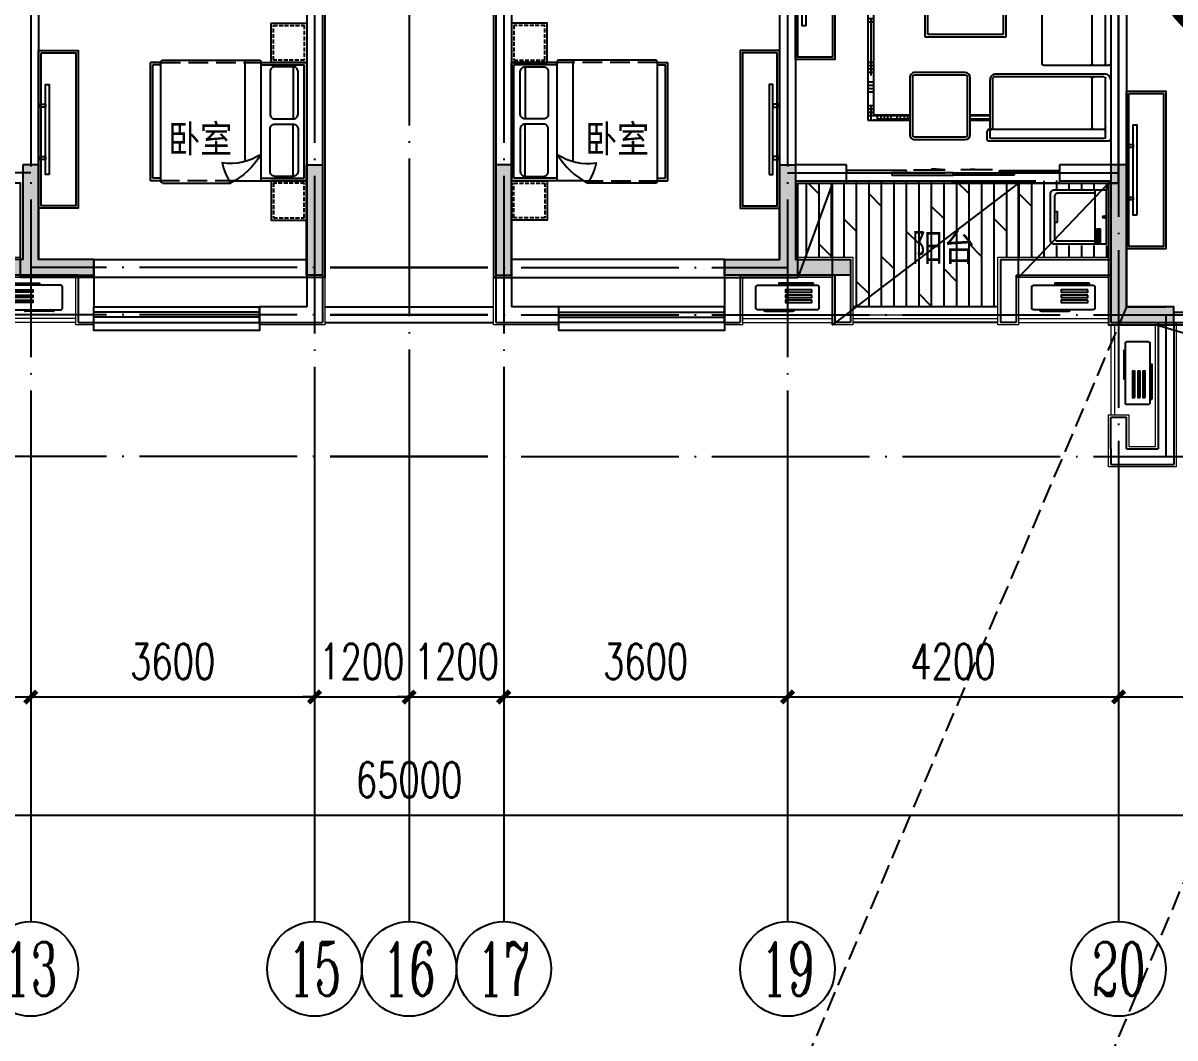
# Model space of a CAD drawing. Extents: x 802298 to 1915382, y -2285475 to -1340051.
# Drawn here: x 1374192 to 1388805, y -2249302 to -2236426 of the extents above; entities that cross this region are included whole.
import ezdxf
from ezdxf.enums import TextEntityAlignment as Align

# ---------------------------------------------------------------- set-up
doc = ezdxf.new("R2010")
doc.units = 0
doc.header["$LTSCALE"] = 1000
doc.header["$MEASUREMENT"] = 0
doc.linetypes.add('DASH', pattern=[0.35, 0.25, -0.1])
doc.linetypes.add('DOTE', pattern=[2.42, 2, -0.2, 0.02, -0.2])
doc.layers.get('0').update_dxf_attribs({"linetype": 'CONTINUOUS'})
doc.layers.get('Defpoints').update_dxf_attribs({"linetype": 'CONTINUOUS'})
for name, color, linetype in [('8', 8, 'CONTINUOUS'), ('AXIS', 3, 'CONTINUOUS'), ('AXIS_TEXT', 7, 'CONTINUOUS'), ('DOTE', 1, 'CONTINUOUS'), ('LM-粗', 255, 'CONTINUOUS'), ('PUB_TEXT', 7, 'CONTINUOUS'), ('WALL', 9, 'CONTINUOUS'), ('WINDOW', 4, 'CONTINUOUS'), ('修改', 6, 'CONTINUOUS'), ('厨卫', 154, 'CONTINUOUS'), ('家具', 33, 'CONTINUOUS'), ('平面填充', 252, 'CONTINUOUS'), ('看线', 5, 'CONTINUOUS'), ('窗檐', 6, 'CONTINUOUS'), ('结构', 7, 'CONTINUOUS')]:
    doc.layers.add(name, color=color, linetype=linetype)
doc.layers.add('保温', color=150, linetype='CONTINUOUS', lineweight=9)
doc.layers.add('栏杆百叶', color=36, linetype='CONTINUOUS', lineweight=9)
doc.layers.add('面积－户', color=2, linetype='CONTINUOUS', plot=False)
doc.styles.add('_TCH_AXIS', font='COMPLEX', dxfattribs={"bigfont": 'GBCBIG'})
doc.styles.add('COMPLEX', font='COMPLEX')
doc.styles.add('DIM_FONT', font='SIMPLEX', dxfattribs={"width": 0.7, "bigfont": 'GBCBIG'})
doc.styles.add('黑体', font='SIMHEI.TTF', dxfattribs={"width": 0.8})
doc.dimstyles.new('DIMN150', dxfattribs={"dimscale": 1.5, "dimtxt": 300, "dimasz": 100, "dimexe": 250, "dimexo": 300, "dimgap": 150, "dimtad": 1, "dimdec": 0, "dimzin": 0, "dimdsep": 46, "dimtxsty": 'DIM_FONT', "dimblk": 'ARCHTICK', "dimcen": 0.09, "dimclrt": 7, "dimazin": 2, "dimtfac": 1, "dimtdec": 0, "dimtix": 1, "dimtmove": 2, "dimatfit": 3, "dimfxl": 0, "dimtolj": 1, "dimtzin": 0, "dimarcsym": 0})

# ---------------------------------------------------------------- blocks, each defined once
blk = doc.blocks.new('asfafasfsafaffd')
at = {"ltscale": 0.5}
blk.add_hatch(color=8, dxfattribs=at).paths.add_polyline_path([(1626996, -1350092), (1625396, -1350092), (1625396, -1349892), (1626996, -1349892)])
at = {"color": 8, "ltscale": 0.5}
blk.add_lwpolyline([(1622096, -1350692), (1621296, -1350692), (1621296, -1350492), (1621896, -1350492), (1621896, -1348692), (1622096, -1348692), (1622096, -1350692)], dxfattribs=at)
for points in [[(1626096, -1348692), (1626096, -1349892), (1625396, -1349892), (1625396, -1350092), (1626996, -1350092), (1626996, -1349892), (1626296, -1349892), (1626296, -1348692)], [(1629696, -1348692), (1629896, -1348692), (1629896, -1350092), (1629696, -1350092), (1629696, -1350092), (1629696, -1350092)]]:
    blk.add_lwpolyline(points, close=True, dxfattribs=at)
for points in [[(1621896, -1348692), (1622096, -1348692), (1621896, -1350692), (1622096, -1350692)], [(1626296, -1348692), (1626296, -1350092), (1626096, -1348692), (1626096, -1350092)], [(1626096, -1348892), (1626096, -1348692), (1626096, -1348892), (1626096, -1348692)], [(1629896, -1348692), (1629896, -1350092), (1629696, -1348692), (1629696, -1350092)], [(1621296, -1350492), (1621296, -1350692), (1621896, -1350492), (1621896, -1350692)]]:
    blk.add_solid(points, dxfattribs=at)
blk = doc.blocks.new('A$C2FB07499')
at = {"layer": '家具', "ltscale": 0.5}
blk.add_lwpolyline([(500, 0), (0, 0), (0, 2000), (500, 2000)], close=True, dxfattribs=at)
at = {"layer": '家具', "color": 251, "ltscale": 40}
for points in [[(470, 30), (30, 30), (30, 1970), (470, 1970)], [(368, 1572), (415, 1572), (415, 428), (368, 428)], [(415, 1381), (480, 1381), (480, 1343), (415, 1343)], [(415, 717), (480, 717), (480, 679), (415, 679)]]:
    blk.add_lwpolyline(points, close=True, dxfattribs=at)
blk = doc.blocks.new('dgfgf')
at = {"layer": '家具'}
blk.add_lwpolyline([(7597, -62676), (7147, -62676), (7147, -63176), (7597, -63176), (7597, -62676), (7517, -62676)], dxfattribs=at)
at = {"layer": '家具', "color": 251, "linetype": 'DASH', "ltscale": 0.2}
blk.add_lwpolyline([(7567, -62706), (7177, -62706), (7177, -63146), (7567, -63146)], close=True, dxfattribs=at)
blk = doc.blocks.new('A$C72813290')
at = {"layer": '家具'}
for p, q in [((579, 2000), (0, 2000)), ((0, 500), (0, 2000)), ((30, 530), (30, 1970)), ((579, 1970), (30, 1970)), ((170, 1945), (170, 1283)), ((579, 500), (579, 2010)), ((1830, 2030), (599, 2030)), ((779, 753), (779, 2030)), ((1850, 500), (1850, 2000)), ((1850, 2000), (1980, 2000)), ((1850, 1970), (1950, 1970)), ((1950, 530), (1950, 1970)), ((1980, 500), (1980, 2000)), ((170, 555), (170, 1217)), ((912, 500), (0, 500)), ((579, 530), (30, 530)), ((1830, 470), (967, 470)), ((1850, 530), (1950, 530)), ((1850, 500), (1980, 500))]:
    blk.add_line(p, q, dxfattribs=at)
at = {"layer": '家具', "linetype": 'DASH'}
for p, q in [((1850, 2000), (579, 2000)), ((912, 500), (1850, 500))]:
    blk.add_line(p, q, dxfattribs=at)
at = {"layer": '家具'}
for points in [[(170, 1945), (405, 1945, -0.414214), (465, 1885), (465, 1343, -0.414214), (405, 1283), (170, 1283, -0.414214), (110, 1343), (110, 1885, -0.414214)], [(170, 555), (405, 555, 0.414214), (465, 615), (465, 1157, 0.414214), (405, 1217), (170, 1217, 0.414214), (110, 1157), (110, 615, 0.414214)]]:
    blk.add_lwpolyline(points, format="xyb", close=True, dxfattribs=at)
blk.add_lwpolyline([(579, 833, 0.180302), (1071, 725, -0.088637), (967, 470, 28871.271551)], format="xyb", dxfattribs=at)
for centre, radius, start, end in [((599, 2010), 20, 90, 180), ((1819, 2001), 30.7, 357.6884, 69.6917), ((1392, 1313), 944, 210.6075, 243.2773), ((1819, 499), 30.7, 290.3566, 2.3152)]:
    blk.add_arc(centre, radius, start, end, dxfattribs=at)
blk.add_blockref('dgfgf', (-7147, 65176), dxfattribs=at)
at = {"layer": '家具', "xscale": -1, "rotation": 180}
blk.add_blockref('dgfgf', (-7147, -62676), dxfattribs=at)
blk = doc.blocks.new('A$C23642D9D')
at = {"layer": '家具'}
blk.add_blockref('A$C72813290', (0, 0), dxfattribs=at)
blk = doc.blocks.new('A$C4EB5717C')
at = {"layer": '家具', "color": 8}
for p, q in [((520, 110), (520, 120)), ((883, 100), (530, 100)), ((893, 120), (893, 110))]:
    blk.add_line(p, q, dxfattribs=at)
for points in [[(269, 459), (709, 459), (709, 444), (269, 444)], [(290, 372), (626, 372), (626, 343), (290, 343)], [(290, 306), (626, 306), (626, 277), (290, 277)], [(290, 240), (626, 240), (626, 211), (290, 211)]]:
    blk.add_lwpolyline(points, close=True, dxfattribs=at)
at = {"layer": '家具'}
blk.add_lwpolyline([(220, 120), (980, 120, 0.414214), (1000, 140), (1000, 410, 0.414214), (980, 430), (220, 430, 0.414214), (200, 410), (200, 140, 0.414214)], format="xyb", close=True, dxfattribs=at)
at = {"layer": '家具', "color": 8}
for centre, start, end in [((530, 110), 180, 270), ((883, 110), 270, 0)]:
    blk.add_arc(centre, 10, start, end, dxfattribs=at)
blk = doc.blocks.new('A$C25AA54E1')
at = {"layer": '家具', "ltscale": 20}
for p, q in [((918, 3081), (3211, 3081)), ((3413, 3081), (4163, 3081)), ((884, 2199), (884, 3017)), ((3234, 2997), (3234, 3061)), ((3234, 2234), (3234, 2996)), ((3347, 3015), (3347, 1617)), ((4198, 3046), (4198, 1539)), ((1712, 2211), (1057, 2211)), ((3212, 2211), (1757, 2211)), ((1012, 2176), (906, 2176)), ((1, 1972), (0, 511)), ((883, 2042), (71, 2042)), ((906, 1914), (906, 2019)), ((871, 614), (872, 1868)), ((1443, 1750), (2878, 1750)), ((1443, 728), (1443, 1750)), ((2878, 1750), (2878, 728)), ((4024, 1551), (3413, 1551)), ((4047, 1574), (4047, 1539)), ((4175, 1516), (4070, 1516)), ((3325, 1234), (3325, 597)), ((4110, 1300), (3391, 1300)), ((4176, 597), (4176, 1234)), ((2878, 728), (1443, 728)), ((882, 440), (70, 440)), ((905, 463), (905, 568)), ((3391, 531), (4110, 531))]:
    blk.add_line(p, q, dxfattribs=at)
at = {"layer": '家具', "color": 8}
for p, q in [((918, 2994), (918, 2234)), ((1011, 3017), (942, 3017)), ((1034, 2994), (1034, 2234)), ((1711, 3017), (1058, 3017)), ((1734, 2996), (1734, 2234)), ((2511, 3017), (1758, 3017)), ((2534, 2996), (2534, 2234)), ((3211, 3017), (2558, 3017)), ((3380, 2996), (3380, 1606)), ((4070, 3017), (3403, 3017)), ((4047, 2994), (4047, 1574)), ((4140, 3017), (4070, 3017)), ((4163, 2994), (4163, 1574)), ((3211, 2846), (1058, 2846)), ((4025, 2846), (3403, 2846)), ((941, 2211), (1012, 2211)), ((603, 2178), (536, 2178)), ((64, 1915), (65, 1985)), ((65, 1869), (64, 1915)), ((88, 2008), (848, 2007)), ((503, 2041), (503, 2042)), ((871, 1984), (871, 1914)), ((64, 569), (65, 1872)), ((87, 1892), (849, 1891)), ((87, 1892), (849, 1891)), ((88, 1892), (848, 1891)), ((236, 592), (236, 1892)), ((293, 592), (293, 1892)), ((1476, 1717), (2845, 1717)), ((1476, 761), (1476, 1717)), ((2845, 1717), (2845, 761)), ((4047, 1584), (3402, 1584)), ((3876, 1551), (3876, 1303)), ((3918, 1551), (3918, 1302)), ((4140, 1551), (4070, 1551)), ((65, 1242), (871, 1241)), ((3360, 1234), (3360, 597)), ((4110, 1265), (3391, 1265)), ((4141, 597), (4141, 1234)), ((2845, 761), (1476, 761)), ((87, 592), (848, 591)), ((64, 499), (64, 569)), ((87, 476), (848, 475)), ((561, 440), (561, 0)), ((603, 440), (603, 128)), ((871, 498), (871, 568)), ((3391, 566), (4110, 566)), ((3930, 507), (3860, 507)), ((3918, 465), (3860, 465)), ((3876, 531), (3876, 0)), ((3918, 531), (3918, 128)), ((3930, 416), (3860, 416)), ((3930, 374), (3860, 374)), ((3918, 297), (3860, 297)), ((606, 292), (536, 292)), ((603, 250), (536, 250)), ((606, 208), (536, 208)), ((606, 158), (536, 158)), ((3930, 255), (3860, 255)), ((3930, 213), (3860, 213)), ((3918, 171), (3860, 171)), ((606, 116), (536, 116)), ((606, 74), (536, 74)), ((1105, 44), (536, 44)), ((606, 86), (603, 86)), ((686, 70), (686, 0)), ((728, 70), (728, 0)), ((770, 70), (770, 0)), ((812, 70), (812, 0)), ((938, 70), (938, 0)), ((979, 70), (979, 0)), ((1021, 70), (1021, 0)), ((1063, 70), (1063, 0)), ((1189, 70), (1189, 0)), ((1231, 70), (1231, 0)), ((1273, 70), (1273, 0)), ((1314, 70), (1314, 0)), ((1440, 70), (1440, 0)), ((2310, 44), (1440, 44)), ((1482, 70), (1482, 0)), ((1574, 70), (1574, 0)), ((1616, 70), (1616, 0)), ((1741, 70), (1741, 0)), ((1993, 70), (1993, 0)), ((2035, 70), (2035, 0)), ((2076, 70), (2076, 0)), ((2118, 70), (2118, 0)), ((2394, 70), (2394, 0)), ((2436, 70), (2436, 0)), ((2478, 70), (2478, 0)), ((2520, 70), (2520, 0)), ((2645, 70), (2645, 0)), ((3365, 44), (2645, 44)), ((2687, 70), (2687, 0)), ((3198, 70), (3198, 0)), ((3240, 70), (3240, 0)), ((3281, 70), (3281, 0)), ((3323, 70), (3323, 0)), ((3449, 70), (3449, 0)), ((3491, 70), (3491, 0)), ((3533, 70), (3533, 0)), ((3575, 70), (3575, 0)), ((3750, 70), (3750, 0)), ((3930, 44), (3750, 44)), ((3792, 70), (3792, 0)), ((3834, 70), (3834, 0)), ((3930, 122), (3860, 122)), ((3930, 86), (3918, 86))]:
    blk.add_line(p, q, dxfattribs=at)
at = {"layer": '家具'}
for p, q in [((781, 2780), (884, 2780)), ((781, 2709), (884, 2709)), ((536, 2283), (536, 2042)), ((606, 2283), (606, 2042)), ((3860, 1302), (3860, 1551)), ((3930, 1300), (3930, 1551)), ((536, 440), (536, 0)), ((606, 440), (606, 70)), ((3860, 70), (3860, 531)), ((3930, 0), (3930, 531)), ((606, 70), (3860, 70)), ((536, 0), (3930, 0))]:
    blk.add_line(p, q, dxfattribs=at)
at = {"layer": '家具', "ltscale": 20}
blk.add_lwpolyline([(781, 2895), (781, 2199), (85, 2199), (85, 2895)], close=True, dxfattribs=at)
at = {"layer": '家具', "color": 8}
blk.add_lwpolyline([(698, 2812), (698, 2282), (169, 2282), (169, 2812)], close=True, dxfattribs=at)
at = {"layer": '家具', "ltscale": 20, "extrusion": (0, 0, -1)}
for centre, major_axis, ratio, start_param, end_param in [((953, 3021), (-49.4, 49.4), 1, 5.45018, 6.544088), ((3211, 3058), (16.4, 16.4), 1, -0.785398, 0.696689), ((4163, 3046), (24.6, 24.6), 1, -0.785398, 0.785398), ((906, 2199), (16.2, 16.2), 1, 2.356194, 3.926991), ((1012, 2234), (-16.2, 16.2), 1, 2.356194, 3.926991), ((1012, 2193), (12.7, 12.7), 0.942987, -0.815786, 2.325807), ((1057, 2234), (-16.2, 16.2), 1, 3.926991, 5.497787), ((1712, 2234), (-16.2, 16.2), 1, 2.356194, 3.926991), ((1757, 2234), (16.2, 16.2), 1, 2.356194, 3.926991), ((2512, 2234), (-16.2, 16.2), 1, 2.356194, 3.926991), ((2557, 2234), (16.2, 16.2), 1, 2.356194, 3.926991), ((3212, 2234), (-16.2, 16.2), 1, 2.356194, 3.926991), ((4024, 1574), (16.2, 16.2), 1, 0.785398, 2.356194), ((4175, 1539), (-16.2, 16.2), 1, 2.356194, 3.926991)]:
    blk.add_ellipse(centre, major_axis=major_axis, ratio=ratio, start_param=start_param, end_param=end_param, dxfattribs=at)
at = {"layer": '家具', "ltscale": 20}
for centre, major_axis, ratio, start_param, end_param in [((3413, 3015), (-46.6, 46.6), 1, -0.785398, 0.785398), ((71, 1972), (49.7, 49.7), 1, 0.785398, 2.356194), ((848, 1914), (-16.2, 16.2), 1, 2.355029, 3.925825), ((889, 1914), (12.4, 12.4), 0.984307, 2.347446, 5.489038), ((883, 2019), (-16.2, 16.2), 1, 3.925825, 5.496622), ((849, 1868), (16.2, 16.2), 1, 5.496622, 7.067418), ((849, 1868), (16.2, 16.2), 1, 5.496622, 7.067418), ((3413, 1617), (46.6, 46.6), 1, 2.356194, 3.926991), ((4070, 1539), (16.2, 16.2), 1, 2.356194, 3.926991), ((3391, 1234), (-46.6, 46.6), 1, -0.785398, 0.785398), ((4110, 1234), (46.6, 46.6), 1, 5.497787, 7.068583), ((848, 614), (-16.2, 16.2), 1, 2.355029, 3.925825), ((848, 568), (-16.2, 16.2), 1, 3.925825, 5.496622), ((888, 568), (12.4, 12.4), 0.984309, -0.794147, 2.347446), ((3391, 597), (46.6, 46.6), 1, 2.356194, 3.926991), ((4110, 597), (-46.6, 46.6), 1, 2.356194, 3.926991), ((70, 511), (49.7, 49.7), 1, 2.356194, 3.926991), ((882, 463), (-16.2, 16.2), 1, 2.355029, 3.925825)]:
    blk.add_ellipse(centre, major_axis=major_axis, ratio=ratio, start_param=start_param, end_param=end_param, dxfattribs=at)
at = {"layer": '家具', "color": 8, "extrusion": (0, 0, -1)}
for centre, major_axis, start_param, end_param in [((942, 2994), (16.4, 16.4), 3.926991, 5.497787), ((1011, 2994), (16.4, 16.4), -0.785398, 0.785398), ((1058, 2994), (16.4, 16.4), 3.926991, 5.497787), ((1711, 2994), (-16.4, 16.4), 0.785398, 2.267485), ((1758, 2994), (16.4, 16.4), 4.0157, 5.497787), ((2511, 2994), (-16.4, 16.4), 0.785398, 2.267485), ((2558, 2994), (16.4, 16.4), 4.0157, 5.497787), ((3211, 2994), (-16.4, 16.4), 0.785398, 2.267485), ((3403, 2994), (16.4, 16.4), 4.0157, 5.497787), ((4023, 2994), (16.4, 16.4), -0.785398, 0.785398), ((4070, 2994), (-16.4, 16.4), 5.497787, 7.068583), ((4140, 2994), (16.4, 16.4), -0.785398, 0.785398), ((1058, 2869), (-16.4, 16.4), 3.926991, 5.409078), ((3211, 2822), (16.4, 16.4), -0.785398, 0.696689), ((3403, 2869), (-16.4, 16.4), 3.926991, 5.409078), ((4025, 2822), (-16.4, 16.4), 0.785398, 2.267485), ((941, 2234), (16.2, 16.2), 2.356194, 3.926991), ((4070, 1574), (16.2, 16.2), 2.356194, 3.926991), ((4140, 1574), (-16.2, 16.2), 2.356194, 3.926991)]:
    blk.add_ellipse(centre, major_axis=major_axis, ratio=1, start_param=start_param, end_param=end_param, dxfattribs=at)
at = {"layer": '家具', "color": 8}
for centre, major_axis, start_param, end_param in [((1058, 2822), (16.4, 16.4), 0.785398, 2.267485), ((3211, 2869), (16.4, 16.4), 3.926991, 5.409078), ((3403, 2822), (16.4, 16.4), 0.785398, 2.267485), ((4025, 2869), (16.4, 16.4), 3.926991, 5.409078), ((88, 1915), (16.4, 16.4), 2.355029, 3.925825), ((88, 1985), (-16.4, 16.4), -0.786564, 0.784233), ((89, 1915), (-16.4, 16.4), 0.784233, 2.266319), ((89, 1915), (-16.4, 16.4), 0.784233, 2.266319), ((848, 1985), (16.2, 16.2), 5.496622, 7.067418), ((88, 1869), (-16.4, 16.4), -0.786564, 0.784233), ((89, 1869), (-16.4, 16.4), -0.697854, 0.784233), ((89, 1869), (16.4, 16.4), 0.872942, 2.355029), ((3402, 1606), (15.5, 15.5), 2.356194, 3.926991), ((3391, 1234), (-22, 22), -0.785398, 0.785398), ((4110, 1234), (22, 22), 5.497787, 7.068583), ((87, 615), (16.4, 16.4), 2.355029, 3.925825), ((87, 569), (-16.4, 16.4), -0.786564, 0.784233), ((3391, 597), (22, 22), 2.356194, 3.926991), ((4110, 597), (-22, 22), 2.356194, 3.926991), ((87, 499), (-16.4, 16.4), 0.784233, 2.355029), ((848, 498), (-16.2, 16.2), 2.355029, 3.925825)]:
    blk.add_ellipse(centre, major_axis=major_axis, ratio=1, start_param=start_param, end_param=end_param, dxfattribs=at)
blk = doc.blocks.new('_ArchTick')
at = {"color": 0, "linetype": 'ByBlock', "const_width": 0.4}
blk.add_lwpolyline([(-0.5, -0.5), (0.5, 0.5)], dxfattribs=at)
blk = doc.blocks.new('*D573')
at = {"layer": 'AXIS', "color": 0, "lineweight": -2}
for p, q in [((1388090, -2243176), (1388090, -2245351)), ((1391890, -2243176), (1391890, -2245351)), ((1388090, -2244976), (1391890, -2244976))]:
    blk.add_line(p, q, dxfattribs=at)
at = {"layer": 'Defpoints', "color": 0}
for p in [(1388090, -2242726), (1391890, -2242726), (1391890, -2244976)]:
    blk.add_point(p, dxfattribs=at)
at = {"layer": 'AXIS', "color": 0, "lineweight": -2, "xscale": 150, "yscale": 150, "zscale": 150, "rotation": 180}
blk.add_blockref('_ArchTick', (1388090, -2244976), dxfattribs=at)
at = {"layer": 'AXIS', "color": 0, "lineweight": -2, "xscale": 150, "yscale": 150, "zscale": 150}
blk.add_blockref('_ArchTick', (1391890, -2244976), dxfattribs=at)
at = {"layer": 'AXIS', "color": 7, "insert": (1389990, -2244526), "char_height": 450, "attachment_point": 5, "style": 'DIM_FONT'}
blk.add_mtext('\\A1;3800', dxfattribs=at)
blk = doc.blocks.new('*D574')
at = {"layer": 'AXIS', "color": 0, "lineweight": -2}
for p, q in [((1383890, -2243176), (1383890, -2245351)), ((1388090, -2243176), (1388090, -2245351)), ((1383890, -2244976), (1388090, -2244976))]:
    blk.add_line(p, q, dxfattribs=at)
at = {"layer": 'Defpoints', "color": 0}
for p in [(1383890, -2242726), (1388090, -2242726), (1388090, -2244976)]:
    blk.add_point(p, dxfattribs=at)
at = {"layer": 'AXIS', "color": 0, "lineweight": -2, "xscale": 150, "yscale": 150, "zscale": 150, "rotation": 180}
blk.add_blockref('_ArchTick', (1383890, -2244976), dxfattribs=at)
at = {"layer": 'AXIS', "color": 0, "lineweight": -2, "xscale": 150, "yscale": 150, "zscale": 150}
blk.add_blockref('_ArchTick', (1388090, -2244976), dxfattribs=at)
at = {"layer": 'AXIS', "color": 7, "insert": (1385990, -2244526), "char_height": 450, "attachment_point": 5, "style": 'DIM_FONT'}
blk.add_mtext('\\A1;4200', dxfattribs=at)
blk = doc.blocks.new('*D575')
at = {"layer": 'AXIS', "color": 0, "lineweight": -2}
for p, q in [((1380290, -2243176), (1380290, -2245351)), ((1383890, -2243176), (1383890, -2245351)), ((1380290, -2244976), (1383890, -2244976))]:
    blk.add_line(p, q, dxfattribs=at)
at = {"layer": 'Defpoints', "color": 0}
for p in [(1380290, -2242726), (1383890, -2242726), (1383890, -2244976)]:
    blk.add_point(p, dxfattribs=at)
at = {"layer": 'AXIS', "color": 0, "lineweight": -2, "xscale": 150, "yscale": 150, "zscale": 150, "rotation": 180}
blk.add_blockref('_ArchTick', (1380290, -2244976), dxfattribs=at)
at = {"layer": 'AXIS', "color": 0, "lineweight": -2, "xscale": 150, "yscale": 150, "zscale": 150}
blk.add_blockref('_ArchTick', (1383890, -2244976), dxfattribs=at)
at = {"layer": 'AXIS', "color": 7, "insert": (1382090, -2244526), "char_height": 450, "attachment_point": 5, "style": 'DIM_FONT'}
blk.add_mtext('\\A1;3600', dxfattribs=at)
blk = doc.blocks.new('*D576')
at = {"layer": 'AXIS', "color": 0, "lineweight": -2}
for p, q in [((1379090, -2243176), (1379090, -2245351)), ((1380290, -2243176), (1380290, -2245351)), ((1379090, -2244976), (1378940, -2244976)), ((1379090, -2244976), (1380290, -2244976)), ((1380290, -2244976), (1380440, -2244976))]:
    blk.add_line(p, q, dxfattribs=at)
at = {"layer": 'Defpoints', "color": 0}
for p in [(1379090, -2242726), (1380290, -2242726), (1380290, -2244976)]:
    blk.add_point(p, dxfattribs=at)
at = {"layer": 'AXIS', "color": 0, "lineweight": -2, "xscale": 150, "yscale": 150, "zscale": 150}
blk.add_blockref('_ArchTick', (1379090, -2244976), dxfattribs=at)
at = {"layer": 'AXIS', "color": 0, "lineweight": -2, "xscale": 150, "yscale": 150, "zscale": 150, "rotation": 180}
blk.add_blockref('_ArchTick', (1380290, -2244976), dxfattribs=at)
at = {"layer": 'AXIS', "color": 7, "insert": (1379690, -2244526), "char_height": 450, "attachment_point": 5, "style": 'DIM_FONT'}
blk.add_mtext('\\A1;1200', dxfattribs=at)
blk = doc.blocks.new('*D597')
at = {"layer": 'AXIS', "color": 0, "lineweight": -2}
for p, q in [((1346590, -2243176), (1346590, -2246851)), ((1411590, -2243176), (1411590, -2246851)), ((1346590, -2246476), (1411590, -2246476))]:
    blk.add_line(p, q, dxfattribs=at)
at = {"layer": 'Defpoints', "color": 0}
for p in [(1346590, -2242726), (1411590, -2242726), (1411590, -2246476)]:
    blk.add_point(p, dxfattribs=at)
at = {"layer": 'AXIS', "color": 0, "lineweight": -2, "xscale": 150, "yscale": 150, "zscale": 150, "rotation": 180}
blk.add_blockref('_ArchTick', (1346590, -2246476), dxfattribs=at)
at = {"layer": 'AXIS', "color": 0, "lineweight": -2, "xscale": 150, "yscale": 150, "zscale": 150}
blk.add_blockref('_ArchTick', (1411590, -2246476), dxfattribs=at)
at = {"layer": 'AXIS', "color": 7, "insert": (1379090, -2246026), "char_height": 450, "attachment_point": 5, "style": 'DIM_FONT'}
blk.add_mtext('\\A1;65000', dxfattribs=at)
blk = doc.blocks.new('*D606')
at = {"layer": 'AXIS', "color": 0, "lineweight": -2}
for p, q in [((1370090, -2243176), (1370090, -2245351)), ((1374290, -2243176), (1374290, -2245351)), ((1370090, -2244976), (1374290, -2244976))]:
    blk.add_line(p, q, dxfattribs=at)
at = {"layer": 'Defpoints', "color": 0}
for p in [(1370090, -2242726), (1374290, -2242726), (1374290, -2244976)]:
    blk.add_point(p, dxfattribs=at)
at = {"layer": 'AXIS', "color": 0, "lineweight": -2, "xscale": 150, "yscale": 150, "zscale": 150, "rotation": 180}
blk.add_blockref('_ArchTick', (1370090, -2244976), dxfattribs=at)
at = {"layer": 'AXIS', "color": 0, "lineweight": -2, "xscale": 150, "yscale": 150, "zscale": 150}
blk.add_blockref('_ArchTick', (1374290, -2244976), dxfattribs=at)
at = {"layer": 'AXIS', "color": 7, "insert": (1372190, -2244526), "char_height": 450, "attachment_point": 5, "style": 'DIM_FONT'}
blk.add_mtext('\\A1;4200', dxfattribs=at)
blk = doc.blocks.new('*D607')
at = {"layer": 'AXIS', "color": 0, "lineweight": -2}
for p, q in [((1374290, -2243176), (1374290, -2245351)), ((1377890, -2243176), (1377890, -2245351)), ((1374290, -2244976), (1377890, -2244976))]:
    blk.add_line(p, q, dxfattribs=at)
at = {"layer": 'Defpoints', "color": 0}
for p in [(1374290, -2242726), (1377890, -2242726), (1377890, -2244976)]:
    blk.add_point(p, dxfattribs=at)
at = {"layer": 'AXIS', "color": 0, "lineweight": -2, "xscale": 150, "yscale": 150, "zscale": 150, "rotation": 180}
blk.add_blockref('_ArchTick', (1374290, -2244976), dxfattribs=at)
at = {"layer": 'AXIS', "color": 0, "lineweight": -2, "xscale": 150, "yscale": 150, "zscale": 150}
blk.add_blockref('_ArchTick', (1377890, -2244976), dxfattribs=at)
at = {"layer": 'AXIS', "color": 7, "insert": (1376090, -2244526), "char_height": 450, "attachment_point": 5, "style": 'DIM_FONT'}
blk.add_mtext('\\A1;3600', dxfattribs=at)
blk = doc.blocks.new('*D608')
at = {"layer": 'AXIS', "color": 0, "lineweight": -2}
for p, q in [((1377890, -2243176), (1377890, -2245351)), ((1379090, -2243176), (1379090, -2245351)), ((1377890, -2244976), (1377740, -2244976)), ((1377890, -2244976), (1379090, -2244976)), ((1379090, -2244976), (1379240, -2244976))]:
    blk.add_line(p, q, dxfattribs=at)
at = {"layer": 'Defpoints', "color": 0}
for p in [(1377890, -2242726), (1379090, -2242726), (1379090, -2244976)]:
    blk.add_point(p, dxfattribs=at)
at = {"layer": 'AXIS', "color": 0, "lineweight": -2, "xscale": 150, "yscale": 150, "zscale": 150}
blk.add_blockref('_ArchTick', (1377890, -2244976), dxfattribs=at)
at = {"layer": 'AXIS', "color": 0, "lineweight": -2, "xscale": 150, "yscale": 150, "zscale": 150, "rotation": 180}
blk.add_blockref('_ArchTick', (1379090, -2244976), dxfattribs=at)
at = {"layer": 'AXIS', "color": 7, "insert": (1378490, -2244526), "char_height": 450, "attachment_point": 5, "style": 'DIM_FONT'}
blk.add_mtext('\\A1;1200', dxfattribs=at)
blk = doc.blocks.new('$plan$00001623')
blk.add_line((-341, -145), (342, -145))
blk.add_lwpolyline([(295, -706), (-295, -706, -0.414214), (-345, -656), (-345, 0), (345, 0), (345, -656, -0.414214)], format="xyb", close=True)
blk.add_lwpolyline([(307, -145), (307, -611, -0.414214), (267, -651), (-267, -651, -0.414214), (-307, -611), (-307, -145)], format="xyb")
for points in [[(323, -72), (152, -72), (152, -120), (323, -120)], [(163, -86), (177, -86), (177, -99), (163, -99)], [(189, -86), (202, -86), (202, -99), (189, -99)], [(213, -86), (227, -86), (227, -99), (213, -99)], [(239, -86), (253, -86), (253, -99), (239, -99)], [(281, -110), (309, -110), (309, -80), (281, -80)]]:
    blk.add_lwpolyline(points, close=True)
blk.add_lwpolyline([(-71, -651), (-71, -623), (0, -623), (71, -623), (71, -651)])
blk.add_circle((0, -25), 16)
blk = doc.blocks.new('$TCHSYS$WIN2D')
for p, q in [((-0.5, 0.5), (0.5, 0.5)), ((-0.5, 0.5), (-0.5, -0.5)), ((0.5, 0.5), (0.5, -0.5)), ((0.5, 0.1667), (-0.5, 0.1667)), ((0.5, -0.1667), (-0.5, -0.1667)), ((-0.5, -0.5), (0.5, -0.5))]:
    blk.add_line(p, q)
blk = doc.blocks.new('$DorLib2D$00000138')
at = {"color": 0, "linetype": 'Continuous'}
for p, q in [((-0.2875, 0), (-0.2875, 0.1538)), ((-0.2875, 0.1538), (0, 0.1538)), ((0, 0.1538), (0, 0)), ((0.2875, 0.1538), (0, 0.1538)), ((0.2875, 0), (0.2875, 0.1538)), ((-0.5, -0.1399), (-0.5, 0)), ((-0.5, 0), (-0.2187, 0)), ((0, 0), (-0.2875, 0)), ((-0.2187, 0), (-0.2187, -0.1399)), ((0, 0), (0.2875, 0)), ((0.2187, 0), (0.2187, -0.1399)), ((0.5, 0), (0.2187, 0)), ((0.5, 0), (0.5, -0.1946)), ((0.5, -0.1399), (0.5, 0)), ((-0.2187, -0.1399), (-0.5, -0.1399)), ((0.2187, -0.1399), (0.5, -0.1399)), ((-0.1857, -0.186), (-0.037, -0.186)), ((-0.037, -0.186), (-0.1019, -0.2583)), ((-0.1019, -0.2583), (-0.1019, -0.186)), ((0.1857, -0.186), (0.037, -0.186)), ((0.037, -0.186), (0.1019, -0.2583)), ((0.1019, -0.2583), (0.1019, -0.186))]:
    blk.add_line(p, q, dxfattribs=at)
blk = doc.blocks.new('_AXISO')
blk.add_circle((0, 0), 0.5)
at = {"layer": 'AXIS_TEXT', "style": 'COMPLEX', "width": 1.041667}
blk.add_attdef('A', text='', height=0.56, dxfattribs=at).set_placement((-0.25, -0.28), (0.25, -0.28), align=Align.FIT)

msp = doc.modelspace()

# ---------------------------------------------------------------- hatches: boundary and pattern name
at = {"layer": '平面填充'}
h = msp.add_hatch(dxfattribs=at)
h.set_pattern_fill('DOLMIT', color=256, scale=200, angle=90, style=0)
h.set_pattern_definition([(90, (-447984.32, -792396.2), (-158.748412, 1e-14), []), (135, (-447984.3, -792396.2), (-317.49661, -317.49661), [224.50425, -449.008])])
h.paths.add_polyline_path([(1387812.7, -2239039.8), (1387860.8, -2239039.8), (1387860.8, -2239211.1), (1387812.7, -2239211.1)], flags=0)
h.paths.add_polyline_path([(1387833.9, -2239050.8), (1387846.7, -2239050.8), (1387846.7, -2239064.4), (1387833.9, -2239064.4)], flags=0)
h.paths.add_polyline_path([(1387833.9, -2239076.3), (1387846.7, -2239076.3), (1387846.7, -2239089.9), (1387833.9, -2239089.9)], flags=0)
h.paths.add_polyline_path([(1387822.6, -2239168.6), (1387852.4, -2239168.6), (1387852.4, -2239197), (1387822.6, -2239197)], flags=0)
h.paths.add_polyline_path([(1387833.9, -2239100.8), (1387846.7, -2239100.8), (1387846.7, -2239114.5), (1387833.9, -2239114.5)], flags=0)
h.paths.add_polyline_path([(1387833.9, -2239127.2), (1387846.7, -2239127.2), (1387846.7, -2239140.9), (1387833.9, -2239140.9)], flags=0)
h.paths.add_polyline_path([(1387923, -2238887.8, -1), (1387890.9, -2238887.8, -1)], flags=0)
h.paths.add_polyline_path([(1385423.1, -2239586), (1386313.1, -2239586), (1386313.1, -2238998.7), (1385423.1, -2238998.7)], flags=24)
h.paths.add_polyline_path([(1387960.5, -2239247.5), (1387181.1, -2239247.5), (1387181.1, -2238542.8), (1387932.4, -2238542.8), (1387960.5, -2238530.9), (1387960.5, -2238456.4), (1387340.5, -2238456.4), (1387340.5, -2238426.4), (1384640.5, -2238426.4), (1384640.5, -2238456.4), (1384020.5, -2238456.4), (1384020.5, -2239396.4), (1384720.5, -2239396.4), (1384720.5, -2240026.4), (1386560.5, -2240026.4), (1386560.5, -2239396.4), (1387960.5, -2239396.4)])

# ---------------------------------------------------------------- linework, layer by layer
at = {"layer": '8', "linetype": 'DASH'}
for p, q in [((1388190.5, -2240026.4), (1380764.8, -2257479.9)), ((1391990.5, -2240026.4), (1384871.8, -2256923.5))]:
    msp.add_line(p, q, dxfattribs=at)
at = {"layer": 'AXIS'}
for p, q in [((1374290.5, -2241826.4), (1374290.5, -2247826.4)), ((1377890.5, -2241826.4), (1377890.5, -2247826.4)), ((1379090.5, -2241826.4), (1379090.5, -2247826.4)), ((1380290.5, -2241826.4), (1380290.5, -2247826.4)), ((1383890.5, -2241826.4), (1383890.5, -2247826.4)), ((1388090.5, -2241826.4), (1388090.5, -2247826.4))]:
    msp.add_line(p, q, dxfattribs=at)
at = {"layer": 'DOTE', "linetype": 'DOTE'}
for p, q in [((1379090.5, -2223626.4), (1379090.5, -2242726.4)), ((1379090.5, -2223626.4), (1379090.5, -2242726.4)), ((1388090.5, -2229626.4), (1388090.5, -2242726.4)), ((1377890.5, -2233526.4), (1377890.5, -2242726.4)), ((1380290.5, -2233526.4), (1380290.5, -2242726.4)), ((1374290.5, -2233826.4), (1374290.5, -2242726.4)), ((1383890.5, -2233826.4), (1383890.5, -2242726.4)), ((1374290.5, -2238326.4), (1370090.5, -2238326.4)), ((1383890.5, -2238326.4), (1388090.5, -2238326.4)), ((1380090.5, -2239526.4), (1374290.5, -2239526.4)), ((1378090.5, -2239526.4), (1383890.5, -2239526.4)), ((1380090.5, -2240126.4), (1370090.5, -2240126.4)), ((1378090.5, -2240126.4), (1388090.5, -2240126.4)), ((1388090.5, -2240126.4), (1398790.5, -2240126.4)), ((1388690.5, -2240126.4), (1388690.5, -2241926.4)), ((1380090.5, -2241926.4), (1345590.5, -2241926.4)), ((1378090.5, -2241926.4), (1412590.5, -2241926.4))]:
    msp.add_line(p, q, dxfattribs=at)
at = {"layer": 'LM-粗', "ltscale": 0.5}
msp.add_line((1387340.5, -2238456.4), (1385971.1, -2238456.4), dxfattribs=at)
at = {"layer": 'WALL'}
for p, q in [((1388190.5, -2233026.4), (1388190.5, -2238326.4)), ((1387990.5, -2233126.4), (1387990.5, -2238226.4)), ((1383990.5, -2233526.4), (1383990.5, -2238226.4)), ((1374390.5, -2233626.4), (1374390.5, -2238326.4)), ((1383790.5, -2233626.4), (1383790.5, -2238326.4)), ((1377990.5, -2235326.4), (1377990.5, -2240226.4)), ((1380190.5, -2235326.4), (1380190.5, -2240226.4)), ((1377790.5, -2235426.4), (1377790.5, -2240026.4)), ((1380390.5, -2235426.4), (1380390.5, -2240026.4)), ((1384640.5, -2238226.4), (1383990.5, -2238226.4)), ((1384640.5, -2238426.4), (1384640.5, -2238226.4)), ((1387990.5, -2238226.4), (1387340.5, -2238226.4)), ((1387340.5, -2238226.4), (1387340.5, -2238426.4)), ((1374390.5, -2238326.4), (1374390.5, -2239426.4)), ((1383790.5, -2238326.4), (1383790.5, -2239426.4)), ((1383990.5, -2238426.4), (1384640.5, -2238426.4)), ((1383990.5, -2238426.4), (1383990.5, -2239426.4)), ((1387340.5, -2238426.4), (1387990.5, -2238426.4)), ((1387990.5, -2238426.4), (1387990.5, -2239426.4)), ((1388190.5, -2238326.4), (1388190.5, -2239526.4)), ((1375090.5, -2239426.4), (1374390.5, -2239426.4)), ((1375090.5, -2239426.4), (1375090.5, -2240026.4)), ((1383090.5, -2239426.4), (1383090.5, -2240026.4)), ((1383090.5, -2239426.4), (1383790.5, -2239426.4)), ((1383990.5, -2239426.4), (1384690.5, -2239426.4)), ((1384690.5, -2239426.4), (1384690.5, -2240226.4)), ((1386590.5, -2239426.4), (1386590.5, -2240226.4)), ((1386590.5, -2239426.4), (1387990.5, -2239426.4)), ((1388190.5, -2239526.4), (1388190.5, -2240026.4)), ((1374290.5, -2239626.4), (1373690.5, -2239626.4)), ((1374890.5, -2239626.4), (1374290.5, -2239626.4)), ((1374890.5, -2239626.4), (1374890.5, -2240226.4)), ((1383290.5, -2239626.4), (1383290.5, -2240226.4)), ((1383290.5, -2239626.4), (1383890.5, -2239626.4)), ((1383890.5, -2239626.4), (1384490.5, -2239626.4)), ((1384490.5, -2239626.4), (1384490.5, -2240226.4)), ((1386790.5, -2239626.4), (1386790.5, -2240226.4)), ((1386790.5, -2239626.4), (1387990.5, -2239626.4)), ((1387990.5, -2239626.4), (1387990.5, -2240226.4)), ((1375090.5, -2240226.4), (1375090.5, -2240026.4)), ((1377790.5, -2240026.4), (1377190.5, -2240026.4)), ((1377190.5, -2240026.4), (1377190.5, -2240226.4)), ((1380990.5, -2240026.4), (1380390.5, -2240026.4)), ((1380990.5, -2240226.4), (1380990.5, -2240026.4)), ((1383090.5, -2240026.4), (1383090.5, -2240226.4)), ((1388190.5, -2240026.4), (1388690.5, -2240026.4)), ((1388790.5, -2240026.4), (1388690.5, -2240026.4)), ((1388790.5, -2240226.4), (1388790.5, -2240026.4)), ((1374890.5, -2240226.4), (1375090.5, -2240226.4)), ((1377190.5, -2240226.4), (1377990.5, -2240226.4)), ((1380190.5, -2240226.4), (1380990.5, -2240226.4)), ((1383090.5, -2240226.4), (1383290.5, -2240226.4)), ((1384690.5, -2240226.4), (1384490.5, -2240226.4)), ((1386790.5, -2240226.4), (1386590.5, -2240226.4)), ((1387990.5, -2240226.4), (1388590.5, -2240226.4)), ((1388590.5, -2240226.4), (1388590.5, -2241826.4)), ((1388790.5, -2240226.4), (1388790.5, -2242026.4)), ((1387990.5, -2241826.4), (1387990.5, -2241426.4)), ((1387990.5, -2241426.4), (1388190.5, -2241426.4)), ((1388190.5, -2241826.4), (1388190.5, -2241426.4)), ((1387990.5, -2241826.4), (1387990.5, -2241826.4)), ((1387990.5, -2241826.4), (1387990.5, -2242026.4)), ((1388190.5, -2241826.4), (1388590.5, -2241826.4)), ((1387990.5, -2242026.4), (1388090.5, -2242026.4)), ((1388090.5, -2242026.4), (1388790.5, -2242026.4))]:
    msp.add_line(p, q, dxfattribs=at)
at = {"layer": 'WINDOW', "color": 4}
for p, q in [((1384640.5, -2238426.4), (1387040.5, -2238426.4)), ((1388790.5, -2240226.4), (1391190.5, -2240226.4))]:
    msp.add_line(p, q, dxfattribs=at)
at = {"layer": '保温', "ltscale": 0.5}
for points in [[(1378040.5, -2233626.4), (1378040.5, -2233656.4), (1378020.5, -2233656.4), (1378020.5, -2240256.4), (1377190.5, -2240256.4), (1377190.5, -2240226.4)], [(1380990.5, -2240226.4), (1380990.5, -2240256.4), (1380160.5, -2240256.4), (1380160.5, -2233656.4), (1380140.5, -2233656.4), (1380140.5, -2233626.4)], [(1375090.5, -2240226.4), (1375090.5, -2240256.4), (1374860.5, -2240256.4), (1374860.5, -2239656.4), (1373720.5, -2239656.4), (1373720.5, -2240256.4), (1373460.5, -2240256.4), (1373460.5, -2239396.4), (1374160.5, -2239396.4), (1374160.5, -2238456.4), (1373540.5, -2238456.4), (1373540.5, -2238426.4)], [(1384640.5, -2238426.4), (1384640.5, -2238456.4), (1384020.5, -2238456.4), (1384020.5, -2239396.4), (1384720.5, -2239396.4), (1384720.5, -2240256.4), (1384460.5, -2240256.4), (1384460.5, -2239656.4), (1383320.5, -2239656.4), (1383320.5, -2240256.4), (1383090.5, -2240256.4), (1383090.5, -2240226.4)], [(1388790.5, -2240226.4), (1388820.5, -2240226.4), (1388820.5, -2242056.4), (1387960.5, -2242056.4), (1387960.5, -2241396.4), (1388220.5, -2241396.4), (1388220.5, -2241796.4), (1388560.5, -2241796.4), (1388560.5, -2240256.4), (1387960.5, -2240256.4), (1387960.5, -2239656.4), (1386820.5, -2239656.4), (1386820.5, -2240256.4), (1386560.5, -2240256.4), (1386560.5, -2239396.4), (1387960.5, -2239396.4), (1387960.5, -2238456.4), (1387340.5, -2238456.4), (1387340.5, -2238426.4)]]:
    msp.add_lwpolyline(points, dxfattribs=at)
at = {"layer": '修改', "const_width": 200}
msp.add_lwpolyline([(1393055.8, -2232027.8, -0.5205671), (1393055.8, -2234027.8, -0.5205671), (1393055.8, -2236027.8, -0.5205671), (1391055.8, -2236027.8, -0.5205671), (1389119.7, -2236529.2, -0.5205671), (1389119.7, -2234529.2, -0.5205671), (1389119.7, -2232529.2, -0.5205671), (1391119.7, -2232529.2, -0.5205671)], format="xyb", close=True, dxfattribs=at)
at = {"layer": '栏杆百叶'}
for p, q in [((1374860.5, -2240176.4), (1373720.5, -2240176.4)), ((1383320.5, -2240176.4), (1384460.5, -2240176.4)), ((1384720.5, -2240126.4), (1386560.5, -2240126.4)), ((1384720.5, -2240176.4), (1386560.5, -2240176.4)), ((1386820.5, -2240176.4), (1387960.5, -2240176.4)), ((1374860.5, -2240226.4), (1373720.5, -2240226.4)), ((1383320.5, -2240226.4), (1384460.5, -2240226.4)), ((1386820.5, -2240226.4), (1387960.5, -2240226.4)), ((1387990.5, -2240256.4), (1387990.5, -2241396.4)), ((1388040.5, -2240256.4), (1388040.5, -2241396.4))]:
    msp.add_line(p, q, dxfattribs=at)
at = {"layer": '看线'}
for p, q in [((1375090.5, -2239426.4), (1377790.5, -2239426.4)), ((1383090.5, -2239426.4), (1380390.5, -2239426.4)), ((1378020.5, -2240026.4), (1380160.5, -2240026.4)), ((1386560.5, -2240026.4), (1384720.5, -2240026.4)), ((1378020.5, -2240226.4), (1380160.5, -2240226.4)), ((1386560.5, -2240226.4), (1384720.5, -2240226.4))]:
    msp.add_line(p, q, dxfattribs=at)
at = {"layer": '窗檐', "ltscale": 0.5}
for points in [[(1377190.5, -2240226.4), (1377190.5, -2240326.4), (1375090.5, -2240326.4), (1375090.5, -2240226.4)], [(1383090.5, -2240226.4), (1383090.5, -2240326.4), (1380990.5, -2240326.4), (1380990.5, -2240226.4)]]:
    msp.add_lwpolyline(points, dxfattribs=at)
at = {"layer": '面积－户'}
for points in [[(1371290.5, -2229626.4), (1371290.5, -2226626.4), (1371290.5, -2226496.4), (1374390.5, -2226496.4), (1374390.5, -2227096.4), (1379090.5, -2227096.4), (1379090.5, -2233656.4), (1378020.5, -2233656.4), (1378020.5, -2239656.4), (1374160.5, -2239656.4), (1374160.5, -2238456.4), (1370220.5, -2238456.4), (1370090.5, -2238456.4), (1370090.5, -2232426.4), (1370090.5, -2229626.4)], [(1371290.5, -2229626.4), (1371290.5, -2226626.4), (1371290.5, -2226496.4), (1374390.5, -2226496.4), (1374390.5, -2227096.4), (1379090.5, -2227096.4), (1379090.5, -2233656.4), (1378020.5, -2233656.4), (1378020.5, -2239656.4), (1374160.5, -2239656.4), (1374160.5, -2238456.4), (1370220.5, -2238456.4), (1370090.5, -2238456.4), (1370090.5, -2232426.4), (1370090.5, -2229626.4)], [(1386890.5, -2229626.4), (1386890.5, -2226626.4), (1386890.5, -2226496.4), (1383790.5, -2226496.4), (1383790.5, -2227096.4), (1379090.5, -2227096.4), (1379090.5, -2233656.4), (1380160.5, -2233656.4), (1380160.5, -2239656.4), (1384020.5, -2239656.4), (1384020.5, -2238456.4), (1387960.5, -2238456.4), (1388090.5, -2238456.4), (1388090.5, -2232426.4), (1388090.5, -2229626.4)], [(1386890.5, -2229626.4), (1386890.5, -2226626.4), (1386890.5, -2226496.4), (1383790.5, -2226496.4), (1383790.5, -2227096.4), (1379090.5, -2227096.4), (1379090.5, -2233656.4), (1380160.5, -2233656.4), (1380160.5, -2239656.4), (1384020.5, -2239656.4), (1384020.5, -2238456.4), (1387960.5, -2238456.4), (1388090.5, -2238456.4), (1388090.5, -2232426.4), (1388090.5, -2229626.4)], [(1398920.5, -2240256.4), (1398920.5, -2239356.4), (1398790.5, -2239356.4), (1398790.5, -2231826.4), (1395190.5, -2231826.4), (1395060.5, -2231826.4), (1395060.5, -2233696.4), (1394020.5, -2233696.4), (1394020.5, -2233096.4), (1392020.5, -2233096.4), (1392020.5, -2231126.4), (1389490.5, -2231126.4), (1389490.5, -2232426.4), (1388090.5, -2232426.4), (1388090.5, -2238326.4), (1388090.5, -2238456.4), (1387960.5, -2238456.4), (1387960.5, -2240256.4), (1388560.5, -2240256.4), (1398920.5, -2240256.4), (1398920.5, -2239356.4)], [(1398920.5, -2240256.4), (1398920.5, -2239356.4), (1398790.5, -2239356.4), (1398790.5, -2231826.4), (1395190.5, -2231826.4), (1395060.5, -2231826.4), (1395060.5, -2233696.4), (1394020.5, -2233696.4), (1394020.5, -2233096.4), (1392020.5, -2233096.4), (1392020.5, -2231126.4), (1389490.5, -2231126.4), (1389490.5, -2232426.4), (1388090.5, -2232426.4), (1388090.5, -2238326.4), (1388090.5, -2238456.4), (1387960.5, -2238456.4), (1387960.5, -2240256.4), (1388560.5, -2240256.4), (1398920.5, -2240256.4), (1398920.5, -2239356.4)], [(1387960.5, -2238456.4), (1386820.5, -2239656.4), (1386820.5, -2238456.4), (1384460.5, -2240256.4), (1384460.5, -2238456.4), (1384020.5, -2239656.4), (1384020.5, -2238456.4)], [(1387960.5, -2238456.4), (1386820.5, -2239656.4), (1386820.5, -2238456.4), (1384460.5, -2240256.4), (1384460.5, -2238456.4), (1384020.5, -2239656.4), (1384020.5, -2238456.4)], [(1395190.5, -2240256.4), (1395190.5, -2241426.4), (1394620.5, -2240256.4), (1394620.5, -2242056.4), (1388560.5, -2240256.4)]]:
    msp.add_lwpolyline(points, close=True, dxfattribs=at)
for points in [[(1371420.5, -2226496.4), (1374390.5, -2226496.4), (1374390.5, -2227096.4), (1376760.5, -2227096.4), (1379090.5, -2227096.4), (1379090.5, -2233626.4), (1379090.5, -2233656.4), (1378020.5, -2233656.4), (1378020.5, -2239526.4), (1378020.5, -2239656.4), (1374290.5, -2239656.4), (1374160.5, -2239656.4)], [(1371420.5, -2226496.4), (1374390.5, -2226496.4), (1374390.5, -2227096.4), (1376760.5, -2227096.4), (1379090.5, -2227096.4), (1379090.5, -2233626.4), (1379090.5, -2233656.4), (1378020.5, -2233656.4), (1378020.5, -2239526.4), (1378020.5, -2239656.4), (1374290.5, -2239656.4), (1374160.5, -2239656.4)], [(1380160.5, -2233656.4), (1380160.5, -2239526.4), (1380160.5, -2239656.4), (1383890.5, -2239656.4), (1384020.5, -2239656.4), (1384020.5, -2238456.4), (1384460.5, -2238456.4), (1384460.5, -2238456.4), (1387340.5, -2238456.4), (1387340.5, -2238456.4), (1387960.5, -2238456.4), (1387960.5, -2240256.4), (1388560.5, -2240256.4), (1394620.5, -2240256.4), (1394620.5, -2240256.4), (1395790.5, -2240256.3), (1395790.5, -2240256.3), (1398920.5, -2240256.4), (1398920.5, -2239356.4), (1402220.5, -2239356.4)], [(1380160.5, -2233656.4), (1380160.5, -2239526.4), (1380160.5, -2239656.4), (1383890.5, -2239656.4), (1384020.5, -2239656.4), (1384020.5, -2238456.4), (1384460.5, -2238456.4), (1384460.5, -2238456.4), (1387340.5, -2238456.4), (1387340.5, -2238456.4), (1387960.5, -2238456.4), (1387960.5, -2240256.4), (1388560.5, -2240256.4), (1394620.5, -2240256.4), (1394620.5, -2240256.4), (1395790.5, -2240256.3), (1395790.5, -2240256.3), (1398920.5, -2240256.4), (1398920.5, -2239356.4), (1402220.5, -2239356.4)]]:
    msp.add_lwpolyline(points, dxfattribs=at)

# ---------------------------------------------------------------- block references
at = {"layer": 'AXIS'}
ref = msp.add_blockref('_AXISO', (1374290.5, -2248426.4), dxfattribs=dict(at, xscale=1200, yscale=1200, zscale=1200))
ref.add_attrib('A', '13', dxfattribs={"layer": 'AXIS_TEXT', "height": 678.82, "style": '_TCH_AXIS', "width": 0.724138}).set_placement((1373951, -2248765.9), (1374629.9, -2248765.9), align=Align.FIT)
ref = msp.add_blockref('_AXISO', (1377890.5, -2248426.4), dxfattribs=dict(at, xscale=1200, yscale=1200, zscale=1200))
ref.add_attrib('A', '15', dxfattribs={"layer": 'AXIS_TEXT', "height": 678.82, "style": '_TCH_AXIS', "width": 0.724138}).set_placement((1377551, -2248765.9), (1378229.9, -2248765.9), align=Align.FIT)
ref = msp.add_blockref('_AXISO', (1379090.5, -2248426.4), dxfattribs=dict(at, xscale=1200, yscale=1200, zscale=1200))
ref.add_attrib('A', '16', dxfattribs={"layer": 'AXIS_TEXT', "height": 678.82, "style": '_TCH_AXIS', "width": 0.724138}).set_placement((1378751, -2248765.9), (1379429.9, -2248765.9), align=Align.FIT)
ref = msp.add_blockref('_AXISO', (1380290.5, -2248426.4), dxfattribs=dict(at, xscale=1200, yscale=1200, zscale=1200))
ref.add_attrib('A', '17', dxfattribs={"layer": 'AXIS_TEXT', "height": 678.82, "style": '_TCH_AXIS', "width": 0.724138}).set_placement((1379951, -2248765.9), (1380629.9, -2248765.9), align=Align.FIT)
ref = msp.add_blockref('_AXISO', (1383890.5, -2248426.4), dxfattribs=dict(at, xscale=1200, yscale=1200, zscale=1200))
ref.add_attrib('A', '19', dxfattribs={"layer": 'AXIS_TEXT', "height": 678.82, "style": '_TCH_AXIS', "width": 0.724138}).set_placement((1383551, -2248765.9), (1384229.9, -2248765.9), align=Align.FIT)
ref = msp.add_blockref('_AXISO', (1388090.5, -2248426.4), dxfattribs=dict(at, xscale=1200, yscale=1200, zscale=1200))
ref.add_attrib('A', '20', dxfattribs={"layer": 'AXIS_TEXT', "height": 678.82, "style": '_TCH_AXIS', "width": 0.617647}).set_placement((1387751, -2248765.9), (1388429.9, -2248765.9), align=Align.FIT)
at = {"layer": 'WINDOW', "color": 4}
for name, p, xscale, yscale, zscale, rotation in [('$DorLib2D$00000138', (1385990.5, -2238326.4), -2700, -200, -2700, 4.290466672119029e-08), ('$TCHSYS$WIN2D', (1376140.5, -2240126.4), -2100, 200, -2100, 179.9999999668703), ('$TCHSYS$WIN2D', (1382040.5, -2240126.4), -2100, -200, -2100, 7.623241836262768e-08), ('$DorLib2D$00000138', (1389990.5, -2240126.4), -2400, -200, -2400, 6.389962129439911e-08)]:
    msp.add_blockref(name, p, dxfattribs=dict(at, xscale=xscale, yscale=yscale, zscale=zscale, rotation=rotation))
at = {"layer": '厨卫', "rotation": 270.0000000964653}
msp.add_blockref('$plan$00001623', (1387932.4, -2238887.8), dxfattribs=at)
at = {"layer": '家具'}
for name, p, rotation in [('A$C25AA54E1', (1384909.2, -2233728.8), 270.0000000533608), ('A$C2FB07499', (1384490.5, -2234889.3), 180.0000000733712), ('A$C23642D9D', (1380390.5, -2238926.1), 4.002063966804346e-08), ('A$C2FB07499', (1374890.5, -2236776.1), 180), ('A$C2FB07499', (1388690.5, -2237290.3), 180.0000000733712)]:
    msp.add_blockref(name, p, dxfattribs=dict(at, rotation=rotation))
at = {"layer": '家具', "xscale": -1}
msp.add_blockref('A$C23642D9D', (1377790.5, -2238926.1), dxfattribs=at)
for name, p, rotation in [('A$C2FB07499', (1383290.5, -2236776.1), 180.0000000400206), ('A$C4EB5717C', (1384489.5, -2240183.3), 4.669073128127366e-08), ('A$C4EB5717C', (1387989.5, -2240183.3), 4.669073128127366e-08), ('A$C4EB5717C', (1388056.2, -2241467.2), 270.0000000533608)]:
    msp.add_blockref(name, p, dxfattribs=dict(at, rotation=rotation))
at = {"layer": '家具'}
msp.add_blockref('A$C4EB5717C', (1373691.5, -2240183.3), dxfattribs=at)
at = {"layer": '结构'}
msp.add_blockref('asfafasfsafaffd', (-251905.6, -889534.8), dxfattribs=at)
at = {"layer": '结构', "xscale": -1, "rotation": 4.669073128127366e-08}
msp.add_blockref('asfafasfsafaffd', (3010086.5, -889534.8), dxfattribs=at)

# ---------------------------------------------------------------- texts
at = {"layer": 'PUB_TEXT', "style": '黑体', "width": 0.85}
for s, p in [('卧室', (1376439.3, -2238069.8)), ('卧室', (1381728, -2238069.8)), ('阳台', (1385868.1, -2239447.5))]:
    msp.add_text(s, height=350, dxfattribs=at).set_placement(p, align=Align.CENTER)

# ---------------------------------------------------------------- dimensions: what is measured, and where the dimension line sits
at = {"layer": 'AXIS'}
for p1, p2, distance, picture, middle in [((1346590.5, -2242726.4), (1411590.5, -2242726.4), -3750, '*D597', (1379090.5, -2246026.4)), ((1370090.5, -2242726.4), (1374290.5, -2242726.4), -2250, '*D606', (1372190.5, -2244526.4)), ((1374290.5, -2242726.4), (1377890.5, -2242726.4), -2250, '*D607', (1376090.5, -2244526.4)), ((1377890.5, -2242726.4), (1379090.5, -2242726.4), -2250, '*D608', (1378490.5, -2244526.4)), ((1379090.5, -2242726.4), (1380290.5, -2242726.4), -2250, '*D576', (1379690.5, -2244526.4)), ((1380290.5, -2242726.4), (1383890.5, -2242726.4), -2250, '*D575', (1382090.5, -2244526.4)), ((1383890.5, -2242726.4), (1388090.5, -2242726.4), -2250, '*D574', (1385990.5, -2244526.4)), ((1388090.5, -2242726.4), (1391890.5, -2242726.4), -2250, '*D573', (1389990.5, -2244526.4))]:
    dim = msp.add_aligned_dim(p1=p1, p2=p2, distance=distance, dimstyle='DIMN150', dxfattribs=at)
    dim.commit()
    dim.dimension.update_dxf_attribs({"geometry": picture, "text_midpoint": middle})

doc.saveas('drawing.dxf')
